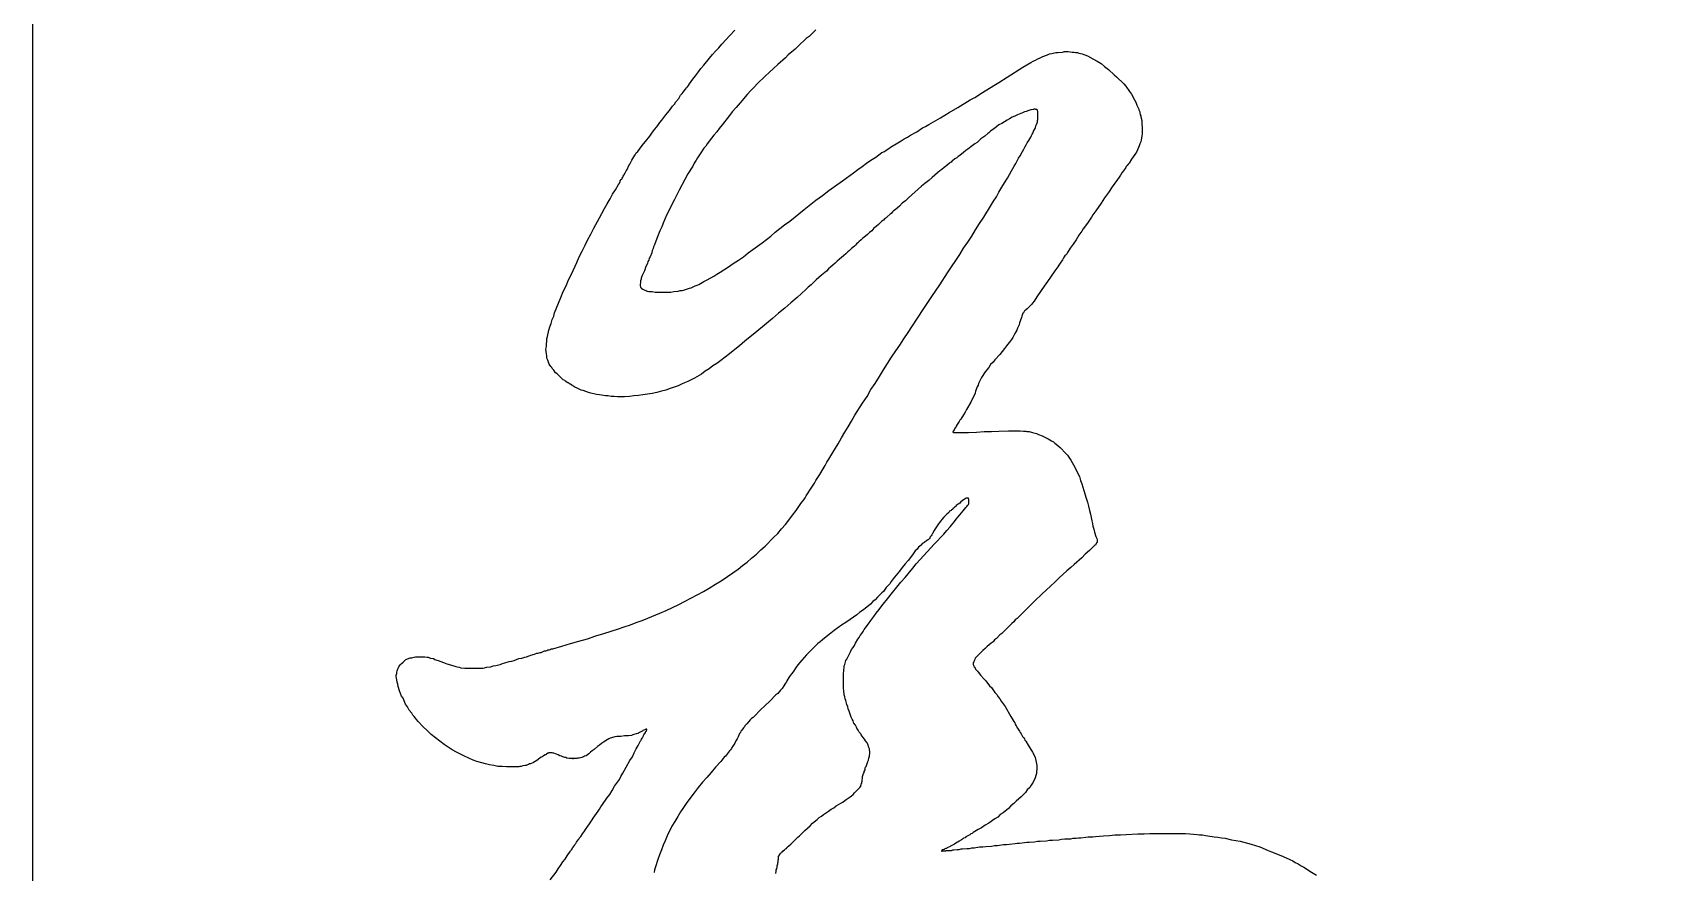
# Model space of a CAD drawing. Extents: x 0 to 5.1, y 0 to 11.
# Drawn here: x 0 to 2.559, y 5.75 to 7.068 of the extents above; entities that cross this region are included whole.
import ezdxf

# ---------------------------------------------------------------- set-up
doc = ezdxf.new("R2010")
doc.units = 0
doc.header["$MEASUREMENT"] = 0
doc.layers.get('0').update_dxf_attribs({"linetype": 'CONTINUOUS'})

msp = doc.modelspace()

# ---------------------------------------------------------------- linework, layer by layer
at = {"color": 88, "linetype": 'CONTINUOUS'}
for p, q in [((0.608195, 6.088207), (0.608195, 6.087449)), ((0.848499, 5.928214), (0.848499, 5.927455))]:
    msp.add_line(p, q, dxfattribs=at)
at = {"color": 7, "linetype": 'CONTINUOUS'}
msp.add_lwpolyline([(0, 0), (5.11811, 0), (5.11811, 11.023622), (0, 11.023622)], close=True, dxfattribs=at)
at = {"color": 88, "linetype": 'CONTINUOUS'}
for points in [[(0.608195, 6.088207), (0.610469, 6.088207), (0.611985, 6.088207), (0.614259, 6.088207), (0.615775, 6.088207), (0.619565, 6.087449), (0.621082, 6.087449), (0.623356, 6.08669), (0.624872, 6.085932), (0.62942, 6.085174), (0.631694, 6.083657), (0.634727, 6.082899), (0.637001, 6.082141), (0.645339, 6.079108), (0.650646, 6.076833), (0.655952, 6.075316), (0.664291, 6.073042), (0.666565, 6.072283), (0.669597, 6.071525), (0.672629, 6.070767), (0.678694, 6.070009), (0.681726, 6.070009), (0.685516, 6.070009), (0.688549, 6.070009), (0.694613, 6.070009), (0.697645, 6.070009), (0.701436, 6.070009), (0.706742, 6.070009), (0.709774, 6.070767), (0.712807, 6.071525), (0.719629, 6.072283), (0.723419, 6.0738), (0.72721, 6.074558), (0.734032, 6.076075), (0.737822, 6.077591), (0.741613, 6.078349), (0.748435, 6.080624), (0.752226, 6.081382), (0.756016, 6.082141), (0.763596, 6.085174), (0.768145, 6.085932), (0.772693, 6.087449), (0.775725, 6.088207), (0.779516, 6.089723), (0.782548, 6.090482), (0.787854, 6.091998), (0.78937, 6.092756), (0.791645, 6.093515), (0.793161, 6.093515), (0.795435, 6.094273), (0.796951, 6.095031), (0.798467, 6.095031), (0.800741, 6.095789), (0.803773, 6.097306), (0.806048, 6.097306), (0.807564, 6.098064), (0.80908, 6.098822), (0.811354, 6.098822), (0.81287, 6.099581), (0.814386, 6.100339), (0.81666, 6.100339), (0.831064, 6.104889), (0.844709, 6.10868), (0.857596, 6.112471), (0.871241, 6.116263), (0.884128, 6.120812), (0.897015, 6.124603), (0.919756, 6.132186), (0.928853, 6.135219), (0.938708, 6.138252), (0.947804, 6.142043), (0.956901, 6.145076), (0.965998, 6.148868), (0.984949, 6.15645), (0.994804, 6.161), (1.004659, 6.16555), (1.014513, 6.170099), (1.02361, 6.174649), (1.04332, 6.185264), (1.053174, 6.190572), (1.062271, 6.19588), (1.072126, 6.201946), (1.081223, 6.207254), (1.091077, 6.214078), (1.107755, 6.225452), (1.114577, 6.231518), (1.122158, 6.236826), (1.12898, 6.242892), (1.136561, 6.248958), (1.143383, 6.255783), (1.150206, 6.261849), (1.163093, 6.275498), (1.169915, 6.281564), (1.17598, 6.289146), (1.182044, 6.295971), (1.187351, 6.302795), (1.193415, 6.310378), (1.198721, 6.31796), (1.206302, 6.328576), (1.208576, 6.331609), (1.21085, 6.334642), (1.213125, 6.337675), (1.214641, 6.340708), (1.216915, 6.343741), (1.221463, 6.351324), (1.224495, 6.355873), (1.227528, 6.360423), (1.229802, 6.364972), (1.232834, 6.369522), (1.235866, 6.374072), (1.241173, 6.383171), (1.244205, 6.388479), (1.247237, 6.393786), (1.250269, 6.398336), (1.253302, 6.403644), (1.256334, 6.408952), (1.264673, 6.4226), (1.269979, 6.4317), (1.275285, 6.440799), (1.280592, 6.44914), (1.285898, 6.458239), (1.291205, 6.467338), (1.303333, 6.486294), (1.310156, 6.49691), (1.31622, 6.507526), (1.323043, 6.517383), (1.329865, 6.527999), (1.33593, 6.538614), (1.348817, 6.558329), (1.355639, 6.568187), (1.361704, 6.577286), (1.367768, 6.587143), (1.374591, 6.597001), (1.380655, 6.6061), (1.399607, 6.634914), (1.411736, 6.65387), (1.424623, 6.672069), (1.436752, 6.691025), (1.455703, 6.719839), (1.461768, 6.729696), (1.46859, 6.738796), (1.474654, 6.748653), (1.480719, 6.75851), (1.486783, 6.768368), (1.493606, 6.778225), (1.504219, 6.795665), (1.508767, 6.803248), (1.513315, 6.810072), (1.517106, 6.817655), (1.521654, 6.825237), (1.526202, 6.832062), (1.530751, 6.839644), (1.536815, 6.851018), (1.539089, 6.85481), (1.541364, 6.858601), (1.543638, 6.862392), (1.545912, 6.866942), (1.548186, 6.870733), (1.55046, 6.874525), (1.554251, 6.881349), (1.556525, 6.88514), (1.558041, 6.888173), (1.560315, 6.891965), (1.561831, 6.894998), (1.564105, 6.898789), (1.567138, 6.904097), (1.568654, 6.906372), (1.569412, 6.908646), (1.570928, 6.910921), (1.571686, 6.913196), (1.57396, 6.917745), (1.574718, 6.919262), (1.575476, 6.921537), (1.576234, 6.923812), (1.57775, 6.927603), (1.57775, 6.929878), (1.578508, 6.931394), (1.578508, 6.933669), (1.578508, 6.93746), (1.578508, 6.938977), (1.578508, 6.940493), (1.578508, 6.94201), (1.578508, 6.944285), (1.57775, 6.945043), (1.57775, 6.945801), (1.57775, 6.946559), (1.576992, 6.947318), (1.576234, 6.947318), (1.576234, 6.947318), (1.575476, 6.947318), (1.57396, 6.948076), (1.573202, 6.948076), (1.572444, 6.948076), (1.571686, 6.947318), (1.570928, 6.947318), (1.567138, 6.946559), (1.564105, 6.945801), (1.560315, 6.944285), (1.557283, 6.943526), (1.554251, 6.94201), (1.54667, 6.938977), (1.542122, 6.936702), (1.538331, 6.935185), (1.533783, 6.932911), (1.529993, 6.930636), (1.521654, 6.925328), (1.517106, 6.923053), (1.513315, 6.92002), (1.509525, 6.916987), (1.504219, 6.913196), (1.502703, 6.911679), (1.501187, 6.910921), (1.49967, 6.909405), (1.495122, 6.905613), (1.49209, 6.903338), (1.489058, 6.901064), (1.482993, 6.895756), (1.479203, 6.893481), (1.475413, 6.890448), (1.46859, 6.88514), (1.465558, 6.882865), (1.461768, 6.879832), (1.455703, 6.875283), (1.453429, 6.873766), (1.451155, 6.871491), (1.448122, 6.869975), (1.444332, 6.866942), (1.443574, 6.866184), (1.442058, 6.864667), (1.440542, 6.863909), (1.439784, 6.863151), (1.435235, 6.859359), (1.431445, 6.856326), (1.427655, 6.853293), (1.424623, 6.851018), (1.420832, 6.847985), (1.412494, 6.840403), (1.407187, 6.835853), (1.401123, 6.831304), (1.395816, 6.826754), (1.39051, 6.822204), (1.380655, 6.813105), (1.375349, 6.808556), (1.370801, 6.804006), (1.365494, 6.800215), (1.360946, 6.795665), (1.354123, 6.789599), (1.351849, 6.788083), (1.350333, 6.786566), (1.348059, 6.784291), (1.346543, 6.782775), (1.341994, 6.778984), (1.340478, 6.777467), (1.338204, 6.77595), (1.33593, 6.773676), (1.333656, 6.772159), (1.328349, 6.766851), (1.324559, 6.763818), (1.320769, 6.760785), (1.317737, 6.756994), (1.313946, 6.753961), (1.310914, 6.750928), (1.307882, 6.748653), (1.305608, 6.747136), (1.303333, 6.744862), (1.301059, 6.742587), (1.297269, 6.739554), (1.295753, 6.738037), (1.293479, 6.736521), (1.291963, 6.734246), (1.290446, 6.73273), (1.285898, 6.728938), (1.282866, 6.725905), (1.279834, 6.72363), (1.276801, 6.720597), (1.273011, 6.717564), (1.266947, 6.712256), (1.263156, 6.709223), (1.260124, 6.70619), (1.256334, 6.703157), (1.253302, 6.700124), (1.249511, 6.697091), (1.246479, 6.6933), (1.238899, 6.687234), (1.23435, 6.683442), (1.23056, 6.679651), (1.226012, 6.67586), (1.222221, 6.672069), (1.217673, 6.668277), (1.213883, 6.664486), (1.200238, 6.652354), (1.190383, 6.644013), (1.181286, 6.635672), (1.171431, 6.627331), (1.161577, 6.61899), (1.15248, 6.611408), (1.134287, 6.596242), (1.126706, 6.590176), (1.118367, 6.583352), (1.110029, 6.576528), (1.102448, 6.570461), (1.09411, 6.563637), (1.080464, 6.553021), (1.0744, 6.548472), (1.068336, 6.544681), (1.062271, 6.540131), (1.056207, 6.53634), (1.050142, 6.53179), (1.039529, 6.525724), (1.034223, 6.522691), (1.028917, 6.520416), (1.02361, 6.518141), (1.019062, 6.515867), (1.013755, 6.513592), (1.000868, 6.509042), (0.994046, 6.506767), (0.987223, 6.505251), (0.980401, 6.502976), (0.97282, 6.50146), (0.958417, 6.499185), (0.951595, 6.498427), (0.944014, 6.497668), (0.937192, 6.49691), (0.929611, 6.496152), (0.91824, 6.496152), (0.912934, 6.49691), (0.908385, 6.49691), (0.903837, 6.497668), (0.899289, 6.497668), (0.890192, 6.499185), (0.885644, 6.499943), (0.881095, 6.500701), (0.876547, 6.502218), (0.872757, 6.502976), (0.864418, 6.506009), (0.861386, 6.506767), (0.858354, 6.508284), (0.855321, 6.5098), (0.851531, 6.511317), (0.848499, 6.513592), (0.847741, 6.513592), (0.846983, 6.51435), (0.846225, 6.51435), (0.846225, 6.515108), (0.844709, 6.515867), (0.843951, 6.515867), (0.843192, 6.516625), (0.842434, 6.517383), (0.840918, 6.518141), (0.840918, 6.518141), (0.84016, 6.518141), (0.839402, 6.5189), (0.837128, 6.520416), (0.835612, 6.521933), (0.833338, 6.522691), (0.831822, 6.524207), (0.828031, 6.527999), (0.825757, 6.530274), (0.823483, 6.532548), (0.821209, 6.534065), (0.818177, 6.537856), (0.817418, 6.539373), (0.815902, 6.540889), (0.815144, 6.542406), (0.813628, 6.543922), (0.811354, 6.547714), (0.809838, 6.550747), (0.80908, 6.55378), (0.807564, 6.556813), (0.807564, 6.560604), (0.806806, 6.563637), (0.806048, 6.57122), (0.806806, 6.575011), (0.806806, 6.578802), (0.807564, 6.583352), (0.807564, 6.587143), (0.808322, 6.590935), (0.810596, 6.600792), (0.812112, 6.6061), (0.814386, 6.611408), (0.815902, 6.617474), (0.818177, 6.622782), (0.819693, 6.628089), (0.825757, 6.643255), (0.829547, 6.652354), (0.833338, 6.661453), (0.837886, 6.670552), (0.841676, 6.679651), (0.846225, 6.68875), (0.854563, 6.706949), (0.858354, 6.716048), (0.862902, 6.725147), (0.86745, 6.734246), (0.871999, 6.743345), (0.876547, 6.751686), (0.881095, 6.760785), (0.890192, 6.777467), (0.893982, 6.784291), (0.897773, 6.791874), (0.902321, 6.799457), (0.906869, 6.807039), (0.91066, 6.814622), (0.915208, 6.821446), (0.919756, 6.829787), (0.920514, 6.830545), (0.921272, 6.831304), (0.921272, 6.832062), (0.92203, 6.83282), (0.922788, 6.834337), (0.922788, 6.835095), (0.924305, 6.83737), (0.925063, 6.838128), (0.925821, 6.839644), (0.926579, 6.841161), (0.927337, 6.842678), (0.928095, 6.844194), (0.930369, 6.847985), (0.931885, 6.851018), (0.933401, 6.853293), (0.936434, 6.859359), (0.93795, 6.861634), (0.939466, 6.864667), (0.940982, 6.8677), (0.944014, 6.873008), (0.946288, 6.876041), (0.947804, 6.879074), (0.950079, 6.881349), (0.955385, 6.888931), (0.959175, 6.893481), (0.962207, 6.897272), (0.96903, 6.905613), (0.972062, 6.910163), (0.975094, 6.913954), (0.981917, 6.922295), (0.984949, 6.926845), (0.987981, 6.930636), (0.994046, 6.938977), (0.997078, 6.94201), (1.00011, 6.945801), (1.004659, 6.952625), (1.007691, 6.955659), (1.009965, 6.95945), (1.014513, 6.964758), (1.01603, 6.967791), (1.017546, 6.970066), (1.01982, 6.97234), (1.021336, 6.974615), (1.025126, 6.979165), (1.026642, 6.981439), (1.028159, 6.982956), (1.029675, 6.985231), (1.031191, 6.987506), (1.036497, 6.995088), (1.041045, 7.000396), (1.045594, 7.006462), (1.049384, 7.01177), (1.053932, 7.017078), (1.063029, 7.027693), (1.067578, 7.03376), (1.072126, 7.039067), (1.077432, 7.044375), (1.081981, 7.049683), (1.094868, 7.063332), (1.102448, 7.071673)], [(1.166883, 5.747747), (1.167641, 5.751539), (1.167641, 5.753055), (1.167641, 5.753813), (1.168399, 5.75533), (1.169157, 5.757605), (1.169157, 5.759121), (1.169157, 5.759879), (1.169915, 5.762912), (1.169915, 5.764429), (1.170673, 5.765945), (1.170673, 5.767462), (1.170673, 5.768979), (1.171431, 5.770495), (1.171431, 5.772012), (1.171431, 5.77277), (1.171431, 5.774286), (1.172948, 5.776561), (1.172948, 5.777319), (1.173706, 5.778836), (1.175222, 5.780352), (1.17598, 5.781111), (1.177496, 5.781869), (1.178254, 5.783386), (1.180528, 5.784902), (1.182044, 5.786419), (1.18356, 5.787177), (1.184318, 5.788693), (1.188109, 5.791726), (1.190383, 5.794001), (1.191899, 5.795518), (1.194173, 5.797792), (1.198721, 5.802342), (1.201754, 5.804617), (1.204028, 5.806892), (1.206302, 5.809166), (1.212367, 5.815233), (1.216915, 5.819024), (1.220705, 5.822815), (1.224495, 5.826606), (1.232076, 5.832673), (1.235108, 5.835706), (1.238899, 5.83798), (1.241931, 5.840255), (1.249511, 5.845563), (1.25406, 5.848596), (1.25785, 5.850871), (1.26164, 5.853904), (1.269221, 5.858453), (1.272253, 5.85997), (1.275285, 5.862245), (1.277559, 5.863761), (1.283624, 5.868311), (1.285898, 5.869827), (1.288172, 5.872102), (1.290446, 5.874377), (1.294237, 5.878168), (1.295753, 5.879685), (1.297269, 5.881201), (1.298785, 5.882718), (1.300301, 5.884993), (1.300301, 5.885751), (1.300301, 5.886509), (1.301059, 5.887267), (1.301059, 5.888784), (1.301817, 5.889542), (1.301817, 5.891059), (1.302575, 5.892575), (1.302575, 5.894092), (1.302575, 5.89485), (1.303333, 5.897125), (1.303333, 5.898641), (1.303333, 5.900158), (1.304092, 5.903191), (1.30485, 5.904707), (1.305608, 5.906224), (1.305608, 5.90774), (1.307124, 5.910774), (1.307124, 5.913048), (1.307882, 5.914565), (1.30864, 5.916081), (1.310156, 5.920631), (1.311672, 5.923664), (1.31243, 5.925939), (1.313188, 5.928972), (1.313946, 5.932005), (1.314704, 5.937313), (1.314704, 5.939587), (1.313946, 5.941862), (1.313946, 5.943379), (1.313188, 5.945654), (1.311672, 5.950961), (1.310156, 5.953236), (1.307882, 5.956269), (1.306366, 5.958544), (1.304092, 5.961577), (1.301059, 5.965368), (1.300301, 5.966885), (1.299543, 5.968401), (1.298027, 5.969918), (1.296511, 5.972951), (1.294995, 5.974468), (1.294237, 5.975984), (1.293479, 5.977501), (1.291963, 5.980534), (1.291205, 5.981292), (1.290446, 5.982808), (1.289688, 5.983567), (1.288172, 5.987358), (1.286656, 5.990391), (1.28514, 5.993424), (1.284382, 5.996457), (1.282108, 6.002523), (1.280592, 6.006315), (1.279834, 6.009348), (1.278318, 6.013139), (1.276801, 6.019205), (1.276043, 6.022238), (1.275285, 6.025271), (1.274527, 6.028304), (1.273769, 6.035128), (1.273011, 6.038162), (1.273011, 6.041195), (1.273011, 6.044228), (1.273011, 6.05181), (1.273011, 6.05636), (1.273011, 6.060151), (1.273769, 6.067734), (1.274527, 6.070767), (1.274527, 6.0738), (1.275285, 6.076075), (1.276801, 6.082141), (1.278318, 6.084416), (1.279834, 6.087449), (1.28135, 6.089723), (1.284382, 6.095789), (1.285898, 6.099581), (1.288172, 6.102614), (1.290446, 6.105647), (1.291963, 6.109438), (1.295753, 6.115504), (1.298027, 6.118537), (1.299543, 6.12157), (1.301817, 6.124603), (1.304092, 6.127636), (1.305608, 6.13067), (1.31243, 6.139769), (1.31622, 6.145076), (1.320769, 6.151143), (1.324559, 6.15645), (1.329107, 6.162517), (1.333656, 6.167824), (1.344269, 6.181473), (1.350333, 6.189056), (1.357156, 6.197397), (1.36322, 6.204979), (1.370043, 6.212562), (1.382171, 6.226969), (1.387478, 6.233793), (1.393542, 6.240617), (1.398849, 6.246684), (1.404913, 6.253508), (1.415526, 6.264882), (1.420832, 6.27019), (1.425381, 6.275498), (1.430687, 6.280805), (1.435235, 6.286113), (1.440542, 6.292179), (1.447364, 6.30052), (1.450397, 6.304311), (1.452671, 6.307345), (1.455703, 6.311136), (1.458735, 6.314169), (1.461009, 6.317202), (1.465558, 6.32251), (1.467074, 6.324026), (1.467832, 6.325543), (1.469348, 6.327059), (1.470106, 6.328576), (1.470106, 6.330092), (1.470106, 6.333125), (1.470106, 6.333884), (1.470106, 6.334642), (1.470106, 6.3354), (1.469348, 6.336158), (1.469348, 6.336917), (1.467832, 6.336917), (1.467074, 6.336917), (1.466316, 6.336917), (1.465558, 6.336917), (1.464042, 6.336158), (1.463284, 6.3354), (1.459493, 6.333125), (1.457219, 6.331609), (1.455703, 6.329334), (1.453429, 6.327818), (1.450397, 6.325543), (1.449639, 6.324026), (1.448122, 6.323268), (1.447364, 6.32251), (1.44509, 6.320235), (1.444332, 6.319477), (1.442816, 6.318718), (1.442058, 6.31796), (1.439784, 6.316444), (1.439026, 6.314927), (1.438268, 6.314169), (1.435235, 6.311894), (1.433719, 6.310378), (1.432203, 6.308861), (1.430687, 6.307345), (1.427655, 6.303553), (1.426139, 6.301278), (1.423865, 6.299004), (1.422349, 6.296729), (1.419316, 6.292179), (1.417042, 6.289146), (1.415526, 6.286113), (1.413252, 6.281564), (1.412494, 6.280805), (1.411736, 6.279289), (1.410978, 6.277772), (1.409462, 6.276256), (1.408703, 6.275498), (1.408703, 6.273981), (1.407945, 6.273223), (1.406429, 6.271706), (1.405671, 6.271706), (1.404913, 6.270948), (1.402639, 6.269431), (1.401881, 6.268673), (1.400365, 6.268673), (1.400365, 6.267915), (1.399607, 6.267157), (1.398849, 6.267157), (1.398091, 6.266398), (1.396575, 6.26564), (1.396575, 6.264882), (1.395816, 6.264124), (1.395058, 6.264124), (1.395058, 6.263365), (1.391268, 6.260332), (1.388994, 6.257299), (1.385962, 6.254266), (1.383688, 6.251233), (1.381413, 6.2482), (1.374591, 6.239101), (1.370043, 6.233793), (1.365494, 6.228485), (1.360946, 6.222419), (1.353365, 6.21332), (1.351091, 6.210287), (1.348059, 6.206496), (1.345785, 6.202704), (1.340478, 6.196638), (1.338204, 6.193605), (1.33593, 6.190572), (1.333656, 6.188297), (1.326833, 6.181473), (1.323043, 6.177682), (1.319253, 6.174649), (1.315462, 6.170857), (1.307124, 6.164033), (1.303333, 6.161), (1.298785, 6.157967), (1.294237, 6.154176), (1.283624, 6.146593), (1.276801, 6.142043), (1.269979, 6.137494), (1.258608, 6.129153), (1.253302, 6.125362), (1.248753, 6.12157), (1.240415, 6.114746), (1.236624, 6.111713), (1.232834, 6.10868), (1.224495, 6.100339), (1.219947, 6.095789), (1.215399, 6.09124), (1.207818, 6.082899), (1.204786, 6.079108), (1.201754, 6.075316), (1.198721, 6.071525), (1.194173, 6.064701), (1.191899, 6.061668), (1.189625, 6.058635), (1.187351, 6.055602), (1.184318, 6.050294), (1.18356, 6.048777), (1.182044, 6.046502), (1.181286, 6.044986), (1.17977, 6.042711), (1.176738, 6.038162), (1.174464, 6.035887), (1.172189, 6.032854), (1.169915, 6.030579), (1.166883, 6.028304), (1.157786, 6.018447), (1.150206, 6.011622), (1.142625, 6.00404), (1.133529, 5.994941), (1.131254, 5.992666), (1.12898, 5.991149), (1.126706, 5.988875), (1.124432, 5.9866), (1.1214, 5.982808), (1.119883, 5.981292), (1.118367, 5.979775), (1.117609, 5.978259), (1.116093, 5.976742), (1.113819, 5.972951), (1.112303, 5.971434), (1.111545, 5.96916), (1.110029, 5.967643), (1.107755, 5.962335), (1.106238, 5.959302), (1.103964, 5.956269), (1.102448, 5.952478), (1.099416, 5.947928), (1.0979, 5.945654), (1.097142, 5.944137), (1.095626, 5.941862), (1.09411, 5.940346), (1.092593, 5.938071), (1.089561, 5.93428), (1.088045, 5.932005), (1.085771, 5.930488), (1.084255, 5.928214), (1.081981, 5.925939), (1.080464, 5.923664), (1.072126, 5.914565), (1.065303, 5.906224), (1.058481, 5.898641), (1.051658, 5.891059), (1.044836, 5.882718), (1.038771, 5.874377), (1.0274, 5.859212), (1.022094, 5.851629), (1.017546, 5.844805), (1.012997, 5.837222), (1.008449, 5.829639), (1.003901, 5.822057), (0.99632, 5.806892), (0.993288, 5.799309), (0.990256, 5.792485), (0.987223, 5.784902), (0.984191, 5.777319), (0.981917, 5.769737), (0.978127, 5.758363), (0.976611, 5.753813), (0.975853, 5.749264)], [(0.848499, 5.928214), (0.846983, 5.928214), (0.845467, 5.928214), (0.843951, 5.928214), (0.842434, 5.928214), (0.839402, 5.928972), (0.838644, 5.928972), (0.837128, 5.92973), (0.835612, 5.92973), (0.83258, 5.931247), (0.830305, 5.932005), (0.828031, 5.932763), (0.824999, 5.93428), (0.822725, 5.935038), (0.821209, 5.935796), (0.818177, 5.936554), (0.817418, 5.936554), (0.815902, 5.937313), (0.813628, 5.937313), (0.81287, 5.937313), (0.812112, 5.937313), (0.810596, 5.937313), (0.809838, 5.936554), (0.80908, 5.936554), (0.806806, 5.935038), (0.806048, 5.93428), (0.804532, 5.93428), (0.803773, 5.933521), (0.801499, 5.932005), (0.799983, 5.931247), (0.799225, 5.930488), (0.797709, 5.92973), (0.793919, 5.926697), (0.791645, 5.925181), (0.78937, 5.923664), (0.786338, 5.922147), (0.78179, 5.919873), (0.780274, 5.919873), (0.778758, 5.919114), (0.777241, 5.918356), (0.774967, 5.917598), (0.773451, 5.917598), (0.769661, 5.91684), (0.767387, 5.916081), (0.765113, 5.916081), (0.763596, 5.915323), (0.761322, 5.915323), (0.759048, 5.915323), (0.749951, 5.915323), (0.743887, 5.915323), (0.737064, 5.916081), (0.730242, 5.916081), (0.724177, 5.917598), (0.717355, 5.918356), (0.71129, 5.919873), (0.697645, 5.923664), (0.691581, 5.925939), (0.684758, 5.928972), (0.677936, 5.932005), (0.671871, 5.935038), (0.665807, 5.938071), (0.658984, 5.941862), (0.646097, 5.950203), (0.639275, 5.955511), (0.632452, 5.960819), (0.62563, 5.966127), (0.619565, 5.972193), (0.613501, 5.978259), (0.605162, 5.9866), (0.602888, 5.989633), (0.601372, 5.991908), (0.599098, 5.994182), (0.596824, 5.996457), (0.595308, 5.99949), (0.591517, 6.00404), (0.590001, 6.006315), (0.588485, 6.009348), (0.586969, 6.011622), (0.585453, 6.013897), (0.584695, 6.016172), (0.581663, 6.022996), (0.579388, 6.026029), (0.577872, 6.030579), (0.576356, 6.03437), (0.574082, 6.041195), (0.573324, 6.044986), (0.572566, 6.048019), (0.571808, 6.05181), (0.57105, 6.057118), (0.57105, 6.059393), (0.571808, 6.061668), (0.571808, 6.063942), (0.572566, 6.066217), (0.574082, 6.070009), (0.57484, 6.072283), (0.576356, 6.0738), (0.577114, 6.075316), (0.57863, 6.076833), (0.581663, 6.079866), (0.583179, 6.081382), (0.584695, 6.082141), (0.586211, 6.083657), (0.590001, 6.085174), (0.591517, 6.085932), (0.593033, 6.08669), (0.595308, 6.08669), (0.599098, 6.087449), (0.601372, 6.088207), (0.603646, 6.088207), (0.60592, 6.088207), (0.608195, 6.088207)], [(0.81287, 5.73789), (0.821967, 5.750022), (0.824999, 5.75533), (0.828789, 5.760638), (0.83258, 5.765945), (0.83637, 5.770495), (0.839402, 5.775803), (0.843951, 5.782627), (0.844709, 5.783386), (0.846225, 5.784902), (0.846983, 5.786419), (0.847741, 5.787935), (0.848499, 5.788693), (0.850773, 5.791726), (0.851531, 5.793243), (0.853047, 5.794759), (0.853805, 5.797034), (0.855321, 5.798551), (0.857596, 5.801584), (0.858354, 5.8031), (0.85987, 5.804617), (0.860628, 5.806133), (0.86366, 5.809925), (0.865176, 5.812199), (0.866692, 5.814474), (0.868208, 5.816749), (0.871999, 5.822057), (0.874273, 5.825848), (0.876547, 5.828881), (0.878821, 5.831914), (0.880337, 5.834947), (0.885644, 5.841772), (0.887918, 5.845563), (0.890192, 5.848596), (0.892466, 5.852387), (0.89474, 5.856179), (0.901563, 5.866036), (0.906111, 5.872102), (0.909902, 5.878168), (0.913692, 5.884993), (0.921272, 5.895608), (0.923547, 5.900158), (0.926579, 5.905466), (0.929611, 5.910015), (0.931885, 5.914565), (0.93795, 5.925181), (0.94174, 5.931247), (0.944772, 5.937313), (0.947804, 5.943379), (0.950837, 5.948687), (0.954627, 5.956269), (0.955385, 5.957028), (0.956143, 5.958544), (0.956901, 5.960061), (0.957659, 5.960819), (0.959175, 5.963852), (0.959175, 5.96461), (0.959933, 5.965368), (0.960691, 5.966885), (0.961449, 5.967643), (0.962207, 5.96916), (0.962207, 5.969918), (0.962966, 5.970676), (0.963724, 5.971434), (0.963724, 5.972951), (0.964482, 5.972951), (0.964482, 5.973709), (0.964482, 5.973709), (0.964482, 5.974468), (0.964482, 5.974468), (0.963724, 5.974468), (0.963724, 5.974468), (0.962966, 5.974468), (0.962207, 5.973709), (0.959933, 5.972951), (0.958417, 5.972193), (0.957659, 5.971434), (0.956143, 5.970676), (0.953111, 5.96916), (0.951595, 5.968401), (0.950079, 5.967643), (0.947804, 5.966885), (0.944014, 5.966127), (0.942498, 5.965368), (0.940224, 5.96461), (0.935675, 5.963852), (0.932643, 5.963852), (0.929611, 5.963852), (0.923547, 5.963094), (0.920514, 5.963094), (0.917482, 5.963094), (0.91445, 5.962335), (0.909143, 5.960819), (0.906869, 5.960061), (0.904595, 5.959302), (0.902321, 5.957786), (0.896256, 5.953994), (0.893224, 5.95172), (0.890192, 5.949445), (0.88716, 5.94717), (0.881853, 5.942621), (0.878821, 5.940346), (0.875789, 5.938071), (0.873515, 5.935796), (0.868966, 5.932763), (0.866692, 5.932005), (0.865176, 5.931247), (0.86366, 5.930488), (0.862144, 5.92973), (0.858354, 5.928972), (0.856079, 5.928972), (0.854563, 5.928214), (0.852289, 5.928214), (0.850773, 5.928214), (0.848499, 5.928214)]]:
    msp.add_lwpolyline(points, dxfattribs=at)
at = {"color": 7, "linetype": 'CONTINUOUS'}
msp.add_lwpolyline([(1.229802, 7.072431), (1.219189, 7.061815), (1.214641, 7.058782), (1.21085, 7.054991), (1.206302, 7.0512), (1.197205, 7.0421), (1.186593, 7.033001), (1.182044, 7.028452), (1.169915, 7.017836), (1.163093, 7.01177), (1.157028, 7.005704), (1.150206, 6.999638), (1.138077, 6.988264), (1.13277, 6.982198), (1.127464, 6.97689), (1.122158, 6.970824), (1.110787, 6.957933), (1.104722, 6.950351), (1.098658, 6.943526), (1.092593, 6.935944), (1.082739, 6.923053), (1.07819, 6.917745), (1.0744, 6.912438), (1.069852, 6.90713), (1.066061, 6.90258), (1.059239, 6.893481), (1.056965, 6.88969), (1.053932, 6.886657), (1.049384, 6.879074), (1.044078, 6.871491), (1.041804, 6.8677), (1.038771, 6.863151), (1.036497, 6.858601), (1.028917, 6.846469), (1.024368, 6.83737), (1.015272, 6.820688), (1.007691, 6.806281), (1.001626, 6.794149), (0.998594, 6.787324), (0.995562, 6.781258), (0.990256, 6.769126), (0.987981, 6.76306), (0.984949, 6.756994), (0.980401, 6.744862), (0.976611, 6.735004), (0.975094, 6.731971), (0.974336, 6.728938), (0.97282, 6.725905), (0.972062, 6.722114), (0.969788, 6.716048), (0.968272, 6.713773), (0.967514, 6.71074), (0.965998, 6.708465), (0.96524, 6.705432), (0.962966, 6.700883), (0.960691, 6.694058), (0.956901, 6.686476), (0.956143, 6.684201), (0.955385, 6.682684), (0.955385, 6.681168), (0.954627, 6.678135), (0.954627, 6.67586), (0.953869, 6.672827), (0.953869, 6.670552), (0.954627, 6.668277), (0.955385, 6.667519), (0.955385, 6.666761), (0.958417, 6.665244), (0.959175, 6.664486), (0.961449, 6.663728), (0.962966, 6.662969), (0.963724, 6.662969), (0.964482, 6.662211), (0.967514, 6.661453), (0.97282, 6.661453), (0.977369, 6.660695), (1.002385, 6.660695), (1.006933, 6.661453), (1.013755, 6.662211), (1.016788, 6.662969), (1.01982, 6.662969), (1.022094, 6.663728), (1.025126, 6.664486), (1.031191, 6.666761), (1.034223, 6.667519), (1.040287, 6.670552), (1.04332, 6.67131), (1.046352, 6.672827), (1.053932, 6.677376), (1.059239, 6.679651), (1.069852, 6.685717), (1.0744, 6.68875), (1.079706, 6.691783), (1.092593, 6.700124), (1.100174, 6.705432), (1.108513, 6.71074), (1.116093, 6.716048), (1.123674, 6.722114), (1.138077, 6.73273), (1.145657, 6.738037), (1.159302, 6.748653), (1.166125, 6.754719), (1.180528, 6.766093), (1.188867, 6.772159), (1.211608, 6.790357), (1.229802, 6.804764), (1.240415, 6.812347), (1.250269, 6.81993), (1.271495, 6.835095), (1.28893, 6.847985), (1.295753, 6.853293), (1.302575, 6.857843), (1.309398, 6.863151), (1.31622, 6.8677), (1.323801, 6.87225), (1.333656, 6.879832), (1.337446, 6.881349), (1.340478, 6.883624), (1.344269, 6.885898), (1.347301, 6.888173), (1.358672, 6.894998), (1.363978, 6.898031), (1.368526, 6.901064), (1.373833, 6.904097), (1.378381, 6.90713), (1.388236, 6.912438), (1.397333, 6.918504), (1.401881, 6.920778), (1.407187, 6.923812), (1.425381, 6.934427), (1.439026, 6.942768), (1.452671, 6.950351), (1.47238, 6.962483), (1.479203, 6.966274), (1.491332, 6.973857), (1.502703, 6.980681), (1.511799, 6.986747), (1.517106, 6.98978), (1.529993, 6.998121), (1.555009, 7.014045), (1.567138, 7.020869), (1.570928, 7.023144), (1.574718, 7.02466), (1.578508, 7.026935), (1.582299, 7.028452), (1.586089, 7.030726), (1.59367, 7.033001), (1.596702, 7.034518), (1.600492, 7.035276), (1.606557, 7.036793), (1.610347, 7.036793), (1.617169, 7.037551), (1.620202, 7.038309), (1.626266, 7.038309), (1.63233, 7.037551), (1.635363, 7.037551), (1.637637, 7.036793), (1.640669, 7.036793), (1.642943, 7.036034), (1.64825, 7.034518), (1.650524, 7.03376), (1.65204, 7.033001), (1.656588, 7.031485), (1.664927, 7.026935), (1.671749, 7.023144), (1.677814, 7.019353), (1.68312, 7.014803), (1.689185, 7.010253), (1.698282, 7.001913), (1.702072, 6.998879), (1.713443, 6.987506), (1.716475, 6.983714), (1.722539, 6.975373), (1.725572, 6.971582), (1.73012, 6.962483), (1.732394, 6.958692), (1.73391, 6.954142), (1.736942, 6.948076), (1.736942, 6.946559), (1.738459, 6.943526), (1.738459, 6.94201), (1.739217, 6.938977), (1.739975, 6.93746), (1.739975, 6.935944), (1.740733, 6.934427), (1.740733, 6.933669), (1.741491, 6.929878), (1.741491, 6.92457), (1.742249, 6.919262), (1.742249, 6.909405), (1.741491, 6.905613), (1.740733, 6.899547), (1.739975, 6.896514), (1.738459, 6.893481), (1.737701, 6.890448), (1.736184, 6.887415), (1.733152, 6.880591), (1.730878, 6.876799), (1.727846, 6.873008), (1.725572, 6.869217), (1.721781, 6.863151), (1.720265, 6.861634), (1.718749, 6.859359), (1.717233, 6.857843), (1.716475, 6.856326), (1.712685, 6.851018), (1.71041, 6.847985), (1.708136, 6.844194), (1.705862, 6.841161), (1.703588, 6.83737), (1.695249, 6.825996), (1.689185, 6.816897), (1.68312, 6.808556), (1.677814, 6.800215), (1.669475, 6.788083), (1.664927, 6.782017), (1.662653, 6.778225), (1.660379, 6.775192), (1.656588, 6.769126), (1.649766, 6.760027), (1.647492, 6.756236), (1.642943, 6.75017), (1.638395, 6.742587), (1.633847, 6.735763), (1.629298, 6.729696), (1.62475, 6.722872), (1.623234, 6.719839), (1.62096, 6.717564), (1.618685, 6.714531), (1.617169, 6.711498), (1.613379, 6.70619), (1.611105, 6.703157), (1.609589, 6.700124), (1.60504, 6.694058), (1.598218, 6.684201), (1.59367, 6.677376), (1.588363, 6.669794), (1.583815, 6.662969), (1.576992, 6.653112), (1.572444, 6.646288), (1.57017, 6.643255), (1.568654, 6.64098), (1.561831, 6.634155), (1.559557, 6.632639), (1.558799, 6.631881), (1.558041, 6.631881), (1.557283, 6.631122), (1.555767, 6.628089), (1.555009, 6.627331), (1.554251, 6.625815), (1.553492, 6.622782), (1.552734, 6.620507), (1.551976, 6.61899), (1.549702, 6.612166), (1.548944, 6.609133), (1.547428, 6.6061), (1.54667, 6.603825), (1.545154, 6.600792), (1.542122, 6.595484), (1.539089, 6.589418), (1.536815, 6.586385), (1.535299, 6.58411), (1.529235, 6.576528), (1.526202, 6.571978), (1.518622, 6.562879), (1.511041, 6.554538), (1.508009, 6.550747), (1.504219, 6.546955), (1.501187, 6.542406), (1.49588, 6.535581), (1.493606, 6.532548), (1.49209, 6.529515), (1.489816, 6.526482), (1.485267, 6.517383), (1.484509, 6.51435), (1.482993, 6.512075), (1.480719, 6.505251), (1.479961, 6.502218), (1.478445, 6.498427), (1.474654, 6.491602), (1.473138, 6.487811), (1.466316, 6.476437), (1.464042, 6.471887), (1.461768, 6.468096), (1.457219, 6.461272), (1.455703, 6.459755), (1.454945, 6.45748), (1.451913, 6.452931), (1.450397, 6.449898), (1.449639, 6.44914), (1.448881, 6.447623), (1.448122, 6.446865), (1.447364, 6.445348), (1.445848, 6.443073), (1.445848, 6.442315), (1.44509, 6.441557), (1.44509, 6.440799), (1.445848, 6.44004), (1.469348, 6.44004), (1.482235, 6.440799), (1.494364, 6.441557), (1.505735, 6.441557), (1.517106, 6.442315), (1.532267, 6.443073), (1.55046, 6.443073), (1.555767, 6.442315), (1.559557, 6.442315), (1.561073, 6.441557), (1.564863, 6.441557), (1.57017, 6.44004), (1.576234, 6.438524), (1.579266, 6.437007), (1.585331, 6.434733), (1.594428, 6.430183), (1.599734, 6.42715), (1.602766, 6.425633), (1.60504, 6.423359), (1.607315, 6.421842), (1.613379, 6.416534), (1.622476, 6.407435), (1.62475, 6.404402), (1.630056, 6.396819), (1.634605, 6.389237), (1.643701, 6.371039), (1.645217, 6.364972), (1.647492, 6.359665), (1.650524, 6.349049), (1.654314, 6.336917), (1.656588, 6.330851), (1.658104, 6.324785), (1.659621, 6.31796), (1.661137, 6.311894), (1.663411, 6.301278), (1.664169, 6.297487), (1.664927, 6.292938), (1.666443, 6.288388), (1.667201, 6.283838), (1.669475, 6.277014), (1.670991, 6.273981), (1.671749, 6.271706), (1.671749, 6.268673), (1.670991, 6.267157), (1.670233, 6.266398), (1.670233, 6.26564), (1.669475, 6.264882), (1.668717, 6.263365), (1.667959, 6.263365), (1.659621, 6.255024), (1.652798, 6.248958), (1.647492, 6.243651), (1.635363, 6.233035), (1.630056, 6.228485), (1.623992, 6.223177), (1.611863, 6.211804), (1.60504, 6.204979), (1.591395, 6.192847), (1.585331, 6.186781), (1.573202, 6.175407), (1.545912, 6.14811), (1.54288, 6.145835), (1.540606, 6.142802), (1.537573, 6.140527), (1.521654, 6.124603), (1.518622, 6.122329), (1.513315, 6.117021), (1.510283, 6.114746), (1.508009, 6.111713), (1.504977, 6.109438), (1.498912, 6.10413), (1.49588, 6.101097), (1.49209, 6.098064), (1.479961, 6.085932), (1.479203, 6.083657), (1.477687, 6.080624), (1.477687, 6.079866), (1.476929, 6.078349), (1.476929, 6.076075), (1.477687, 6.0738), (1.477687, 6.073042), (1.479203, 6.071525), (1.480719, 6.068492), (1.483751, 6.065459), (1.485267, 6.063184), (1.487541, 6.060909), (1.4883, 6.059393), (1.489058, 6.058635), (1.493606, 6.053327), (1.496638, 6.050294), (1.502703, 6.042711), (1.505735, 6.039678), (1.511041, 6.032095), (1.514073, 6.029062), (1.516348, 6.025271), (1.518622, 6.022238), (1.520896, 6.018447), (1.52696, 6.010106), (1.536057, 5.994182), (1.540606, 5.9866), (1.542122, 5.984325), (1.54288, 5.98205), (1.544396, 5.979775), (1.54667, 5.975984), (1.549702, 5.971434), (1.55046, 5.96916), (1.551976, 5.966885), (1.554251, 5.963094), (1.555767, 5.961577), (1.557283, 5.959302), (1.558041, 5.957028), (1.559557, 5.955511), (1.563347, 5.949445), (1.57017, 5.938071), (1.572444, 5.933521), (1.57396, 5.92973), (1.575476, 5.925181), (1.576992, 5.917598), (1.576992, 5.911532), (1.576234, 5.90774), (1.576234, 5.904707), (1.575476, 5.901674), (1.57396, 5.897883), (1.570928, 5.891059), (1.567896, 5.886509), (1.565621, 5.882718), (1.561831, 5.878927), (1.558799, 5.875135), (1.551976, 5.868311), (1.544396, 5.861486), (1.540606, 5.857695), (1.536057, 5.853904), (1.532267, 5.850113), (1.523928, 5.843288), (1.51938, 5.840255), (1.51559, 5.836464), (1.511041, 5.833431), (1.501187, 5.826606), (1.49588, 5.823573), (1.489816, 5.819782), (1.484509, 5.816749), (1.476929, 5.812199), (1.475413, 5.810683), (1.473138, 5.809925), (1.471622, 5.808408), (1.469348, 5.80765), (1.465558, 5.805375), (1.464042, 5.803859), (1.461768, 5.8031), (1.460251, 5.801584), (1.458735, 5.800826), (1.454945, 5.798551), (1.452671, 5.797034), (1.451155, 5.796276), (1.447364, 5.794001), (1.4413, 5.790968), (1.440542, 5.79021), (1.435994, 5.787935), (1.435235, 5.787177), (1.433719, 5.787177), (1.432203, 5.786419), (1.431445, 5.78566), (1.430687, 5.78566), (1.429171, 5.784902), (1.428413, 5.784902), (1.426897, 5.783386), (1.427655, 5.782627), (1.428413, 5.783386), (1.433719, 5.783386), (1.434477, 5.784144), (1.442816, 5.784144), (1.44509, 5.784902), (1.446606, 5.784902), (1.451913, 5.78566), (1.454945, 5.78566), (1.457977, 5.786419), (1.460251, 5.786419), (1.467074, 5.787177), (1.470864, 5.787177), (1.474654, 5.787935), (1.478445, 5.787935), (1.486783, 5.789452), (1.49209, 5.789452), (1.496638, 5.79021), (1.505735, 5.790968), (1.510283, 5.791726), (1.514832, 5.791726), (1.524686, 5.793243), (1.529235, 5.793243), (1.533783, 5.794001), (1.54288, 5.794759), (1.545912, 5.795518), (1.549702, 5.795518), (1.557283, 5.796276), (1.561073, 5.797034), (1.564863, 5.797034), (1.573202, 5.797792), (1.57775, 5.798551), (1.582299, 5.798551), (1.592153, 5.799309), (1.596702, 5.800067), (1.60125, 5.800067), (1.611105, 5.800826), (1.615653, 5.801584), (1.62096, 5.802342), (1.630056, 5.802342), (1.633847, 5.8031), (1.638395, 5.8031), (1.642185, 5.803859), (1.645976, 5.803859), (1.653556, 5.804617), (1.657346, 5.805375), (1.664927, 5.805375), (1.668717, 5.806133), (1.681604, 5.806892), (1.690701, 5.80765), (1.69904, 5.808408), (1.708136, 5.808408), (1.717233, 5.809166), (1.735426, 5.809925), (1.745281, 5.809925), (1.754378, 5.810683), (1.810474, 5.810683), (1.817297, 5.809925), (1.828667, 5.809166), (1.832458, 5.808408), (1.837006, 5.808408), (1.841554, 5.80765), (1.845345, 5.806892), (1.855199, 5.805375), (1.861264, 5.804617), (1.86657, 5.803859), (1.872635, 5.8031), (1.88249, 5.800826), (1.896135, 5.798551), (1.907505, 5.795518), (1.91357, 5.794001), (1.927215, 5.789452), (1.940102, 5.784144), (1.945408, 5.781869), (1.957537, 5.777319), (1.963602, 5.774286), (1.974214, 5.769737), (1.978763, 5.767462), (1.982553, 5.765187), (1.987101, 5.762912), (1.99165, 5.759879), (1.996198, 5.757605), (2.008327, 5.750022), (2.015908, 5.745472)], dxfattribs=at)

doc.saveas('drawing.dxf')
